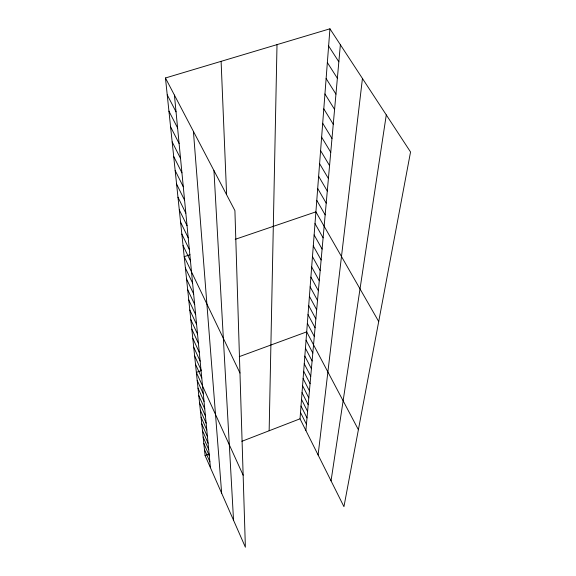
<?xml version="1.0" encoding="UTF-8"?>
<svg xmlns="http://www.w3.org/2000/svg" width="576" height="576" viewBox="0 0 576 576"><rect width="100%" height="100%" fill="white"/><g stroke="black" fill="none" stroke-linecap="round" stroke-linejoin="round"><path stroke-width="0.86" d="M269.15 430.754L277.013 44.626M329.94 28.8L410.544 151.985L343.944 506.664L300.031 418.81L329.94 28.8L165.456 77.983L205.085 455.537L245.383 547.2L234.914 210.614L165.456 77.983M305.885 430.524L340.366 44.734M318.11 454.975L362.448 78.48M331.042 480.859L386.28 114.905M205.085 455.537L209.182 453.953M241.862 441.31L300.031 418.81M201.326 370.584L196.358 372.406L243.144 475.2M239.256 356.645L306.698 331.87L358.394 429.718M190.001 254.714L184.212 256.68L239.969 373.025M235.224 239.321L315.9 211.86L378.706 321.53M328.622 45.994L338.839 61.812M327.348 62.561L337.37 78.271M326.124 78.545L335.952 94.14M324.943 93.967L334.584 109.44M323.798 108.864L333.259 124.222M322.697 123.257L331.985 138.492M321.631 137.174L330.754 152.287M320.594 150.638L329.558 165.629M319.594 163.663L328.406 178.538M318.629 176.285L327.29 191.038M317.693 188.51L326.21 203.141M316.786 200.362L325.159 214.877M315 223.574L323.107 237.845M314.129 234.936L322.099 249.077M313.286 245.945L321.127 259.963M312.466 256.63L320.184 270.533M311.674 267.005L319.27 280.778M310.896 277.078L318.377 290.729M310.147 286.862L317.513 300.398M309.42 296.366L316.678 309.787M308.707 305.618L315.857 318.917M308.023 314.604L315.065 327.794M307.346 323.359L314.294 336.427M306.058 340.164L312.811 353.009M305.438 348.242L312.098 360.979M304.841 356.112L311.407 368.741M167.234 94.882L176.04 111.845M304.25 363.78L310.73 376.308M303.674 371.261L310.068 383.681M168.941 111.139L177.595 127.966M303.113 378.554L309.427 390.866M170.582 126.806L179.1 143.489M302.573 385.675L308.801 397.886M302.04 392.623L308.189 404.726M172.166 141.905L180.54 158.436M301.514 399.398L307.591 411.408M301.01 406.022L307.008 417.931M173.693 156.47L181.937 172.858M300.514 412.488L306.439 424.303M175.169 170.525L183.283 186.768M176.594 184.097L184.579 200.196M177.97 197.215L185.832 213.163M179.302 209.894L187.049 225.706M180.59 222.163L188.222 237.83M181.836 234.036L189.353 249.559M183.046 245.542L190.454 260.921M185.407 268.027L192.6 283.126M186.559 279.022L193.651 293.969M187.675 289.67L194.666 304.474M188.755 299.988L195.646 314.654M189.806 309.996L196.603 324.526M190.829 319.709L197.525 334.094M191.815 329.134L198.425 343.39M192.78 338.292L199.296 352.411M193.709 347.184L200.146 361.166M194.616 355.831L200.966 369.684M195.502 364.234L201.773 377.957M197.194 380.362L203.306 393.833M198.007 388.102L204.041 401.45M198.799 395.647L204.761 408.874M199.57 402.991L205.459 416.095M200.318 410.148L206.136 423.137M201.053 417.118L206.798 429.991M201.766 423.922L207.446 436.68M202.464 430.56L208.08 443.203M203.141 437.033L208.692 449.561M203.803 443.347L209.297 455.774M204.451 449.518L209.88 461.83M174.42 95.09L210.449 467.748M193.414 131.371L221.666 493.25M213.955 170.604L233.539 520.258M221.105 61.344L226.598 194.314"/></g></svg>
